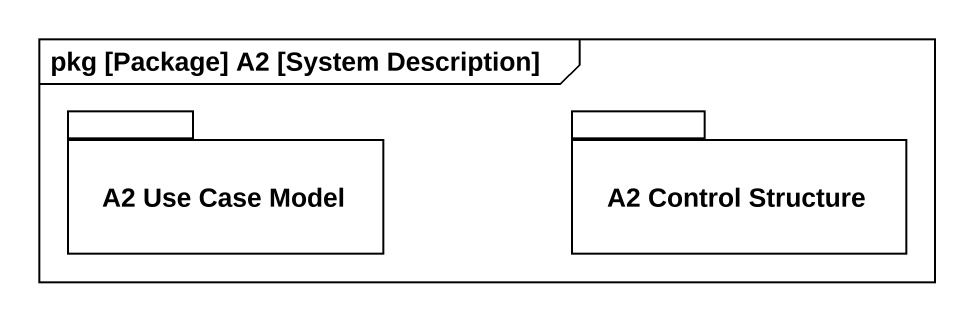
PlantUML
@startuml
mainframe pkg [Package] A2 [System Description]
package "A2 Use Case Model" as A2_Use_Case_Model {
}
package "A2 Control Structure" as A2_Control_Structure {
}
@enduml
